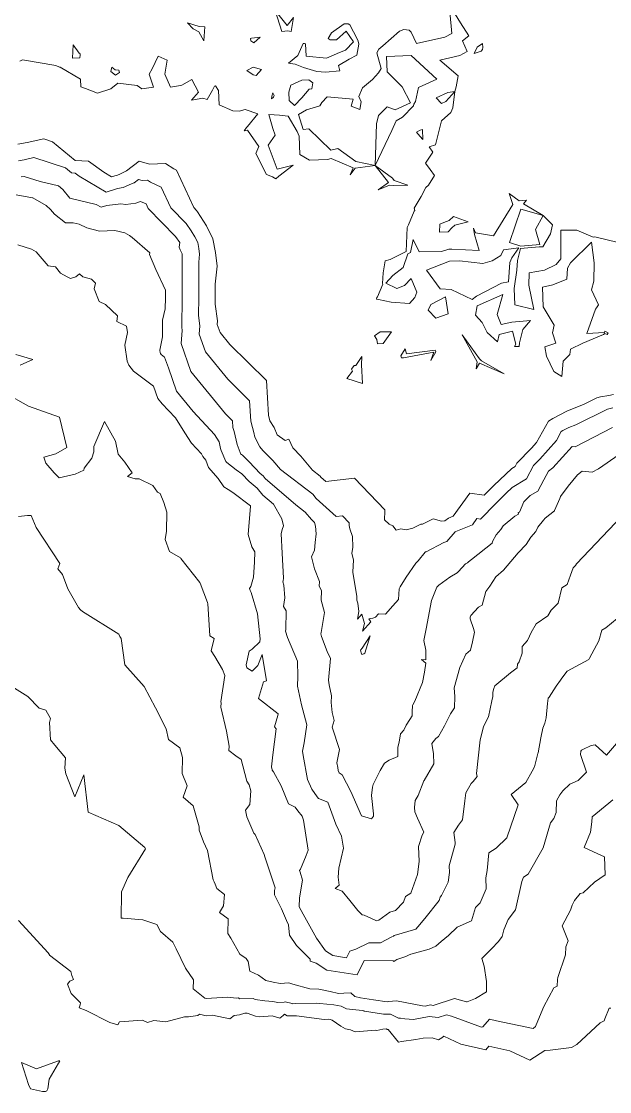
# Model space of a CAD drawing. Header units: inches. Extents: x 1412000 to 1412328, y 4931096 to 4931684.
# Drawn here: x 1412094 to 1412176, y 4931453 to 4931602.3 of the extents above; entities that cross this region are included whole.
import ezdxf

# ---------------------------------------------------------------- set-up
doc = ezdxf.new("R2010")
doc.units = ezdxf.units.IN
doc.header["$MEASUREMENT"] = 0

# ---------------------------------------------------------------- blocks, each defined once
blk = doc.blocks.new('CONTOURS')
at = {"color": 242, "lineweight": 0, "true_color": 0xcd2027}
for points in [[(1412177.21, 4931571.49), (1412173.94, 4931572.28), (1412173.7, 4931572.2), (1412171.41, 4931573.19), (1412169.18, 4931573.22), (1412169.17, 4931569.19), (1412168.55, 4931568.42), (1412166.93, 4931567.62), (1412164.77, 4931567.23), (1412164.72, 4931565.51), (1412165.41, 4931562.15), (1412162.77, 4931562.77), (1412162.7, 4931565.08), (1412163.05, 4931567.64), (1412163.16, 4931568.97), (1412163.57, 4931570.63), (1412166.17, 4931570.86), (1412166.67, 4931570.86), (1412167.75, 4931572.67), (1412168.01, 4931573.96), (1412166.71, 4931575.26), (1412163.99, 4931576.89), (1412164.42, 4931577.4), (1412163.4, 4931577.29), (1412161.99, 4931578.32), (1412162.52, 4931576.78), (1412159.8, 4931572.43), (1412157.28, 4931572.84), (1412157, 4931573.47), (1412157.17, 4931572.6), (1412157.79, 4931570.37), (1412154, 4931570.57), (1412153.55, 4931570.55), (1412152.57, 4931570.24), (1412149.43, 4931570.16), (1412148.61, 4931571.89), (1412148.24, 4931570.1), (1412147.83, 4931569.88), (1412147.22, 4931567.99), (1412145.74, 4931566.87), (1412144.77, 4931565.79), (1412146.3, 4931565.08), (1412147.4, 4931565.47), (1412148.34, 4931566.45), (1412149.12, 4931564.56), (1412148.85, 4931563.81), (1412148.08, 4931562.97), (1412145.54, 4931563.17), (1412143.75, 4931563.53), (1412143.48, 4931563.59), (1412143.52, 4931563.82), (1412143.6, 4931563.9), (1412144.37, 4931565.66), (1412144.32, 4931565.75), (1412144.43, 4931567.25), (1412144.68, 4931568.93), (1412145.39, 4931569.09), (1412147.64, 4931570.2), (1412147.78, 4931573.56), (1412147.89, 4931573.83), (1412147.95, 4931573.93), (1412148.75, 4931575.86), (1412148.81, 4931575.94), (1412148.75, 4931576.29), (1412149.72, 4931577.89), (1412150.35, 4931579.14), (1412150.72, 4931579.5), (1412151.57, 4931580.81), (1412150.95, 4931581.68), (1412150.33, 4931582.57), (1412151.35, 4931584.1), (1412150.82, 4931584.81), (1412151.73, 4931585.11), (1412152.55, 4931588.46), (1412153.83, 4931589.63), (1412154.12, 4931590.27), (1412154.42, 4931592.53), (1412154.61, 4931593.22), (1412154.89, 4931594.74), (1412152.31, 4931596.91), (1412155.09, 4931597.56), (1412156.14, 4931598.14), (1412155.49, 4931599.64), (1412156.36, 4931600.34), (1412155.22, 4931602.11), (1412154.06, 4931603.96)], [(1412153.72, 4931603.67), (1412153.99, 4931600.65), (1412153.02, 4931600.15), (1412149.06, 4931599.24), (1412148.31, 4931600.84), (1412148.04, 4931601.13), (1412147.29, 4931601.21), (1412146.71, 4931600.96), (1412144.37, 4931598.92), (1412143.8, 4931598.47), (1412143.52, 4931597.94), (1412144.14, 4931595.75), (1412143.75, 4931595.14), (1412142.93, 4931594.21), (1412141.51, 4931593.07), (1412141, 4931591.84), (1412141.35, 4931591.09), (1412141.17, 4931590.05), (1412139.95, 4931590.49), (1412140.21, 4931591.47), (1412136.59, 4931591.79), (1412135.84, 4931591.02), (1412135.59, 4931590.56), (1412133.73, 4931589.97), (1412132.62, 4931589.33), (1412133.24, 4931587.26), (1412134.03, 4931587.32), (1412137.1, 4931584.37), (1412138.08, 4931584.59), (1412140.59, 4931582.77), (1412143.28, 4931582.23), (1412140.52, 4931581.86), (1412139.82, 4931580.93), (1412140.23, 4931581.92), (1412137.15, 4931583.21), (1412136.63, 4931583.05), (1412134.15, 4931582.97), (1412132.8, 4931583.74), (1412132.68, 4931586.34), (1412132.4, 4931586.96), (1412131.16, 4931589.09), (1412129.95, 4931589.25), (1412128.48, 4931589.33), (1412129.03, 4931587.37), (1412129.35, 4931586.47), (1412128.38, 4931585.05), (1412129.64, 4931581.7), (1412131.85, 4931582.29), (1412129.88, 4931580.75), (1412129.45, 4931580.37), (1412128.96, 4931580.65), (1412128.15, 4931580.96), (1412126.64, 4931583.89), (1412127.06, 4931584.86), (1412125.47, 4931587.15), (1412125.01, 4931587.05), (1412125.35, 4931587.53), (1412125.48, 4931587.65), (1412126.91, 4931589.42), (1412125.15, 4931590.02), (1412124.31, 4931589.82), (1412123.44, 4931589.86), (1412121.53, 4931590.7), (1412121.46, 4931592.7), (1412121.03, 4931593.36), (1412120.87, 4931593.29), (1412120.59, 4931592.75), (1412119.88, 4931591.44), (1412119.25, 4931591.62), (1412117.66, 4931591.36), (1412118.65, 4931592.48), (1412117.73, 4931594.21), (1412116.31, 4931593.43), (1412115.86, 4931593.35), (1412114.75, 4931593.14), (1412113.95, 4931594.96), (1412114.27, 4931596.92), (1412113.05, 4931597.48), (1412112.18, 4931595.73), (1412111.79, 4931594.97), (1412112.38, 4931593.15), (1412110.75, 4931592.9), (1412110.12, 4931593.4), (1412107.4, 4931593.7), (1412106.44, 4931592.92), (1412104.57, 4931592.31), (1412102.89, 4931592.96), (1412102.24, 4931593.19), (1412102.19, 4931594.25), (1412099.38, 4931595.94), (1412099.27, 4931595.95), (1412098.77, 4931596.18), (1412094.13, 4931596.95), (1412093.74, 4931596.79)], [(1412176.55, 4931550.26), (1412175.89, 4931550.12), (1412174.72, 4931549.94), (1412174.22, 4931549.79), (1412172.44, 4931548.92), (1412170.01, 4931547.95), (1412168.06, 4931546.92), (1412167.48, 4931546.56), (1412165.81, 4931543.58), (1412165.1, 4931542.78), (1412163.07, 4931540.7), (1412162.83, 4931540.24), (1412162.34, 4931539.94), (1412159.85, 4931537.57), (1412159.3, 4931537.02), (1412158.51, 4931536.21), (1412156.49, 4931536.51), (1412154.16, 4931533.27), (1412153.52, 4931533.01), (1412153.02, 4931532.63), (1412152.54, 4931532.61), (1412151.4, 4931532.91), (1412149.9, 4931532.17), (1412149.68, 4931532.15), (1412148.55, 4931531.61), (1412147.62, 4931531.38), (1412146.86, 4931531.5), (1412146.24, 4931531.33), (1412145.74, 4931531.93), (1412145.25, 4931532.18), (1412144.62, 4931532.76), (1412144.66, 4931533.97), (1412144.65, 4931534.16), (1412140.42, 4931538.58), (1412136.4, 4931538.13), (1412135.73, 4931538.73), (1412135.61, 4931538.88), (1412134.54, 4931539.7), (1412132.91, 4931541.66), (1412131.81, 4931542.81), (1412131.25, 4931544.02), (1412130.74, 4931543.84), (1412129.62, 4931544.62), (1412129.19, 4931545.65), (1412128.62, 4931546.61), (1412128.42, 4931547.39), (1412128.13, 4931552.2), (1412123.03, 4931557.25), (1412121.66, 4931558.93), (1412121.28, 4931560.03), (1412121.32, 4931560.54), (1412120.99, 4931562.88), (1412121, 4931563.82), (1412121, 4931565.67), (1412121.27, 4931568.18), (1412121.01, 4931570.08), (1412120.66, 4931571.98), (1412119.79, 4931573.82), (1412118.51, 4931575.77), (1412118.39, 4931575.96), (1412118, 4931576.36), (1412115.6, 4931581.59), (1412115.21, 4931581.76), (1412114.07, 4931582.48), (1412111.84, 4931582.43), (1412110.37, 4931582.85), (1412108.6, 4931581.49), (1412107.57, 4931580.97), (1412107.22, 4931580.82), (1412106.99, 4931580.78), (1412106.54, 4931580.64), (1412105.43, 4931581.29), (1412103.31, 4931582.84), (1412101.45, 4931582.9), (1412098.31, 4931585.53), (1412097.08, 4931585.94), (1412094.75, 4931585.44), (1412093.44, 4931585.18)], [(1412176.43, 4931548.42), (1412175.7, 4931548.2), (1412171.28, 4931546.04), (1412170.29, 4931545.65), (1412169.49, 4931545.22), (1412169.25, 4931545.08), (1412168.57, 4931543.86), (1412166.26, 4931541.25), (1412165.39, 4931540.35), (1412164.4, 4931538.52), (1412162.42, 4931537.3), (1412161.57, 4931536.49), (1412160.11, 4931535.04), (1412158, 4931532.87), (1412157.47, 4931532.95), (1412156.86, 4931532.1), (1412154.53, 4931531.14), (1412154.46, 4931531.08), (1412153.28, 4931529.75), (1412152.88, 4931529.6), (1412150.4, 4931528.33), (1412150.35, 4931528.33), (1412150.33, 4931528.3), (1412150.29, 4931528.26), (1412149.28, 4931527.06), (1412148.96, 4931526.71), (1412147.61, 4931524.76), (1412146.8, 4931523.44), (1412146.64, 4931523.14), (1412146.54, 4931521.68), (1412145.74, 4931520.77), (1412144.76, 4931519.62), (1412143.78, 4931519.64), (1412143.36, 4931519.18), (1412142.99, 4931519.05), (1412142.41, 4931518.98), (1412142.7, 4931518.52), (1412141.52, 4931517.23), (1412141.79, 4931518.29), (1412141.44, 4931519.62), (1412140.84, 4931518.9), (1412141, 4931520), (1412140.86, 4931521.14), (1412140.74, 4931521.55), (1412140.74, 4931522.09), (1412140.18, 4931525.47), (1412140.26, 4931527.2), (1412140.03, 4931528.1), (1412140.16, 4931528.95), (1412140.14, 4931530.44), (1412139.77, 4931531.5), (1412139.68, 4931531.98), (1412139.65, 4931532.38), (1412138.73, 4931533.35), (1412137.84, 4931533.25), (1412135.07, 4931535.77), (1412134.58, 4931536.37), (1412130.09, 4931539.8), (1412129.04, 4931541.07), (1412127.63, 4931542.45), (1412127.21, 4931542.98), (1412126.56, 4931544.24), (1412126.47, 4931544.49), (1412126.4, 4931544.78), (1412125.94, 4931546.53), (1412125.77, 4931549.39), (1412122.73, 4931552.4), (1412119.63, 4931556.2), (1412118.77, 4931558.7), (1412118.85, 4931559.86), (1412118.65, 4931561.27), (1412118.68, 4931563.8), (1412118.69, 4931568.74), (1412118.8, 4931569.83), (1412118.69, 4931570.65), (1412118.54, 4931571.47), (1412118.16, 4931572.27), (1412117.61, 4931573.12), (1412116.92, 4931574.14), (1412114.81, 4931576.3), (1412113.47, 4931579.22), (1412111.94, 4931579.92), (1412111.55, 4931580.16), (1412110.79, 4931580.15), (1412110.29, 4931580.29), (1412109.68, 4931579.82), (1412109.32, 4931579.65), (1412108.14, 4931579.14), (1412107.35, 4931579.01), (1412105.8, 4931578.52), (1412102.01, 4931580.75), (1412101.44, 4931581.16), (1412100.94, 4931581.18), (1412100.11, 4931581.88), (1412095.7, 4931583.33), (1412094.33, 4931583.03), (1412093.56, 4931582.88)], [(1412176.42, 4931545.67), (1412171.21, 4931542.97), (1412170.75, 4931543.01), (1412168.06, 4931540.03), (1412167.47, 4931539.58), (1412166.82, 4931538.35), (1412165.97, 4931536.79), (1412164.93, 4931536.15), (1412164.03, 4931535.3), (1412163.45, 4931533.86), (1412163.25, 4931533.79), (1412163.28, 4931533.57), (1412162.78, 4931533.31), (1412161.17, 4931531.93), (1412160.83, 4931531.41), (1412160.17, 4931530.68), (1412159.66, 4931529.74), (1412159.6, 4931529.53), (1412156.74, 4931527.25), (1412156.31, 4931526.92), (1412156.16, 4931526.76), (1412155.89, 4931526.64), (1412154.9, 4931525.57), (1412154.72, 4931525.37), (1412153.72, 4931524.77), (1412152.18, 4931523.68), (1412151.89, 4931523.38), (1412151.16, 4931521.51), (1412150.39, 4931517.56), (1412150.31, 4931517.11), (1412150.08, 4931515.92), (1412150.38, 4931514.59), (1412150.37, 4931513.22), (1412149.76, 4931513.28), (1412150.37, 4931512.77), (1412150.17, 4931511.53), (1412149.91, 4931510.07), (1412148.82, 4931507.46), (1412148.53, 4931506.94), (1412148.5, 4931506.86), (1412148.47, 4931506), (1412148.44, 4931505.41), (1412148.15, 4931504.89), (1412147.6, 4931504.13), (1412147.31, 4931503.44), (1412146.84, 4931502.92), (1412146.64, 4931501.76), (1412146.47, 4931501.03), (1412146.44, 4931499.73), (1412145.27, 4931499.22), (1412144.59, 4931498.81), (1412144.01, 4931497.8), (1412143.02, 4931495.83), (1412142.92, 4931495.47), (1412142.77, 4931494.29), (1412143.08, 4931491.75), (1412143.07, 4931491.42), (1412142.78, 4931491.07), (1412141.39, 4931491.47), (1412139.91, 4931494.88), (1412138.71, 4931497.21), (1412138.29, 4931497.48), (1412138.15, 4931497.81), (1412138.08, 4931498.2), (1412137.97, 4931498.86), (1412138.31, 4931500.73), (1412137.32, 4931503.86), (1412137.56, 4931504.77), (1412137.28, 4931505.87), (1412137.14, 4931507.3), (1412137.2, 4931508.2), (1412136.87, 4931509.73), (1412136.79, 4931510.39), (1412137.05, 4931513.42), (1412136.6, 4931514.42), (1412135.79, 4931516.51), (1412135.71, 4931516.86), (1412135.76, 4931517.07), (1412136.23, 4931519.83), (1412135.77, 4931521.57), (1412135.79, 4931522.91), (1412135.49, 4931523.52), (1412135.52, 4931524.17), (1412134.85, 4931525.93), (1412134.41, 4931527.6), (1412134.84, 4931528.52), (1412134.95, 4931529.62), (1412135.06, 4931530.82), (1412134.99, 4931531.91), (1412134.83, 4931532.42), (1412134.41, 4931532.8), (1412133.54, 4931533.86), (1412132.23, 4931534.86), (1412127.95, 4931538.54), (1412127.67, 4931538.9), (1412127.26, 4931539.23), (1412125.71, 4931540.85), (1412124.77, 4931541.78), (1412124.52, 4931542), (1412124.46, 4931542.15), (1412124.04, 4931543.28), (1412123.61, 4931545.11), (1412123.46, 4931545.67), (1412123.4, 4931546.59), (1412122.42, 4931547.56), (1412117.6, 4931553.47), (1412116.25, 4931557.37), (1412116.38, 4931559.18), (1412116.32, 4931559.66), (1412116.36, 4931563.77), (1412116.36, 4931569.9), (1412116.11, 4931570.45), (1412115.94, 4931570.84), (1412116.03, 4931571.46), (1412115.45, 4931572.32), (1412111.62, 4931576.24), (1412111.34, 4931576.86), (1412110.57, 4931577.21), (1412109.93, 4931576.99), (1412108.53, 4931576.79), (1412107.8, 4931576.89), (1412105.86, 4931576.65), (1412105.06, 4931576.4), (1412104.4, 4931576.78), (1412100.73, 4931577.67), (1412099.75, 4931578.87), (1412099.12, 4931579.39), (1412096.59, 4931579.97), (1412094.32, 4931580.71), (1412093.9, 4931580.62)], [(1412130.3, 4931600.92), (1412131.12, 4931601), (1412131.6, 4931600.93), (1412131.92, 4931602.86), (1412131.04, 4931601.77), (1412129.34, 4931603.87), (1412130.3, 4931600.92)], [(1412117.11, 4931602.15), (1412117.9, 4931601.29), (1412118.71, 4931600.89), (1412119.39, 4931599.64), (1412119.52, 4931601.56), (1412118.76, 4931601.64), (1412117.11, 4931602.15)], [(1412135.18, 4931595.34), (1412136.37, 4931595.26), (1412138.37, 4931595.42), (1412138.18, 4931596.17), (1412139.65, 4931597.06), (1412140.72, 4931597.6), (1412141.03, 4931599.16), (1412140.93, 4931599.58), (1412140.8, 4931599.88), (1412139.77, 4931601.86), (1412139.51, 4931602), (1412138.97, 4931601.98), (1412137.22, 4931600.72), (1412136.72, 4931599.94), (1412137.02, 4931599.76), (1412137.92, 4931599.75), (1412139.24, 4931600.95), (1412140.28, 4931599.46), (1412139.18, 4931598.33), (1412138.33, 4931597.97), (1412136.49, 4931597.22), (1412133.67, 4931597.48), (1412133.56, 4931599.19), (1412133.44, 4931599.23), (1412133.27, 4931599.24), (1412132.49, 4931597.59), (1412131.19, 4931596.49), (1412132.13, 4931596.35), (1412133.31, 4931595.92), (1412135.18, 4931595.34)], [(1412127.27, 4931600.13), (1412126.03, 4931599.98), (1412125.92, 4931599.93), (1412125.97, 4931599.63), (1412126.37, 4931599.33), (1412127.27, 4931600.13)], [(1412101.1, 4931597.21), (1412102.1, 4931597.23), (1412102.13, 4931597.6), (1412102.14, 4931597.81), (1412101.99, 4931597.9), (1412101.16, 4931599.05), (1412101.1, 4931597.21)], [(1412158.26, 4931599.26), (1412157.5, 4931598.76), (1412157.12, 4931597.85), (1412158.09, 4931598.16), (1412158.28, 4931598.41), (1412158.31, 4931598.67), (1412158.26, 4931599.26)], [(1412148.32, 4931597.57), (1412151.9, 4931594.25), (1412149.35, 4931593.1), (1412148.9, 4931591.15), (1412148.67, 4931590.78), (1412148.62, 4931590.54), (1412147.13, 4931588.97), (1412146.22, 4931588.44), (1412145.61, 4931587.09), (1412143.28, 4931582.23), (1412143.46, 4931588.04), (1412143.76, 4931589.18), (1412144.99, 4931590.43), (1412146.08, 4931590.01), (1412148.23, 4931590.95), (1412147.05, 4931593.2), (1412144.96, 4931595.28), (1412144.88, 4931597.44), (1412148.32, 4931597.57)], [(1412106.45, 4931595.33), (1412107.1, 4931594.84), (1412107.62, 4931595.21), (1412107.54, 4931595.54), (1412107.05, 4931595.57), (1412106.55, 4931595.94), (1412106.45, 4931595.33)], [(1412126.69, 4931594.8), (1412127.42, 4931595.64), (1412126.3, 4931595.96), (1412125.38, 4931595.5), (1412126.26, 4931594.89), (1412126.69, 4931594.8)], [(1412131.28, 4931591.3), (1412132.04, 4931590.6), (1412133.05, 4931591.68), (1412134.08, 4931592.88), (1412134.44, 4931592.9), (1412134.61, 4931593.77), (1412134.06, 4931594.17), (1412133.07, 4931594.15), (1412131.55, 4931593.45), (1412131.25, 4931592.46), (1412131.28, 4931591.3)], [(1412128.82, 4931591.54), (1412129.1, 4931591.75), (1412129.23, 4931591.99), (1412129, 4931592.38), (1412128.87, 4931591.92), (1412128.82, 4931591.54)], [(1412153.44, 4931592.4), (1412154.42, 4931592.53), (1412153.16, 4931591.15), (1412152.54, 4931590.86), (1412151.81, 4931591.67), (1412153.44, 4931592.4)], [(1412149.96, 4931585.83), (1412149.26, 4931586.64), (1412149.05, 4931586.88), (1412149.55, 4931587.17), (1412149.92, 4931587.25), (1412149.96, 4931585.83)], [(1412145.83, 4931579.42), (1412145.3, 4931579.48), (1412143.7, 4931578.81), (1412145.14, 4931579.86), (1412143.28, 4931582.23), (1412145.73, 4931580.47), (1412145.96, 4931580.15), (1412147.83, 4931579.47), (1412145.83, 4931579.42)], [(1412180.66, 4931544.21), (1412175.07, 4931540.29), (1412174.45, 4931539.89), (1412173.58, 4931539.44), (1412172.15, 4931539.55), (1412171.52, 4931539.06), (1412170.23, 4931537.48), (1412169.13, 4931536.01), (1412169.03, 4931535.76), (1412168.32, 4931534.06), (1412168.32, 4931534.05), (1412167, 4931533.01), (1412166.76, 4931532.72), (1412166, 4931531.73), (1412165.69, 4931531.17), (1412164.99, 4931530.34), (1412164.38, 4931529.32), (1412163.24, 4931528.18), (1412161.19, 4931525.73), (1412160.11, 4931524.83), (1412159.28, 4931523.54), (1412158.73, 4931522.78), (1412158.22, 4931520.88), (1412157.73, 4931520.58), (1412156.63, 4931519.42), (1412156.56, 4931519.19), (1412156.54, 4931519.07), (1412156.56, 4931518.96), (1412157, 4931517.63), (1412157.17, 4931517.08), (1412156.89, 4931515.76), (1412156.59, 4931514.57), (1412155.92, 4931514.01), (1412155.09, 4931512.18), (1412154.33, 4931509.35), (1412154.41, 4931508.13), (1412154.37, 4931506.56), (1412153.78, 4931505.72), (1412152.98, 4931504.05), (1412152.14, 4931502.56), (1412151.74, 4931502.26), (1412151.19, 4931501.55), (1412151.42, 4931500.13), (1412151.47, 4931498.71), (1412150.12, 4931496.41), (1412150.11, 4931496.39), (1412150.09, 4931496.34), (1412149.29, 4931494.31), (1412148.86, 4931493.61), (1412148.78, 4931492.64), (1412148.85, 4931492.01), (1412149.22, 4931491.12), (1412150.09, 4931489.19), (1412149.86, 4931488.78), (1412149.34, 4931487.18), (1412149.41, 4931485.09), (1412149.19, 4931483.27), (1412148.29, 4931480.69), (1412147.51, 4931480.19), (1412147.27, 4931479.41), (1412146.13, 4931478.27), (1412145.33, 4931478.02), (1412143.82, 4931476.93), (1412143.5, 4931476.8), (1412143.31, 4931476.92), (1412141.78, 4931477.61), (1412141.46, 4931477.64), (1412140.87, 4931478.28), (1412139.75, 4931479.65), (1412138.7, 4931480.94), (1412137.7, 4931481.33), (1412138.27, 4931481.8), (1412138.12, 4931482.91), (1412138.22, 4931484.15), (1412138.9, 4931486.96), (1412138.62, 4931488.65), (1412137.82, 4931490.31), (1412136.71, 4931493.36), (1412135.38, 4931493.88), (1412135.19, 4931494.12), (1412134.44, 4931495.19), (1412133.86, 4931496.56), (1412133.27, 4931499.89), (1412133.16, 4931500.51), (1412133.4, 4931501.67), (1412133.77, 4931504.15), (1412133.03, 4931506.94), (1412132.46, 4931509.57), (1412132.52, 4931510.93), (1412132.48, 4931513.05), (1412131.09, 4931516.37), (1412130.81, 4931517.23), (1412130.84, 4931517.46), (1412130.88, 4931520.06), (1412130.52, 4931520.68), (1412130.71, 4931521.89), (1412130.56, 4931523.65), (1412130.43, 4931524.14), (1412130.47, 4931524.28), (1412130.49, 4931524.65), (1412130.34, 4931528.12), (1412130.17, 4931530.81), (1412130.34, 4931531.45), (1412130.52, 4931531.96), (1412130.3, 4931532.9), (1412129.1, 4931534.96), (1412127.64, 4931536.22), (1412126.85, 4931537.21), (1412125.71, 4931538.14), (1412124.71, 4931539.18), (1412123.9, 4931539.74), (1412122.59, 4931540.8), (1412122.48, 4931540.92), (1412121.83, 4931542.44), (1412121.74, 4931542.75), (1412121.52, 4931543.67), (1412120.9, 4931544.68), (1412117.89, 4931547.9), (1412115.57, 4931550.74), (1412114.45, 4931553.98), (1412113.93, 4931555.49), (1412113.46, 4931555.84), (1412113.35, 4931555.98), (1412113.31, 4931556.08), (1412113.26, 4931556.45), (1412113.63, 4931558.32), (1412113.64, 4931560.63), (1412114.02, 4931562.24), (1412114.03, 4931563.75), (1412114.03, 4931564.82), (1412112.69, 4931567.73), (1412111.81, 4931569.79), (1412111.85, 4931570.05), (1412109.4, 4931572.17), (1412109.04, 4931572.44), (1412108.39, 4931572.83), (1412106.99, 4931573.15), (1412104.86, 4931573.06), (1412103.09, 4931573.54), (1412102, 4931574.05), (1412101.17, 4931574.2), (1412100.12, 4931574.2), (1412098.56, 4931575.42), (1412098.03, 4931576.09), (1412097.41, 4931576.64), (1412095.53, 4931577.71), (1412095.51, 4931577.72), (1412095.49, 4931577.72), (1412093.22, 4931578.11)], [(1412166.71, 4931575.26), (1412165.68, 4931573.3), (1412166.27, 4931571.19), (1412163.59, 4931570.95), (1412162.03, 4931571.46), (1412163.62, 4931576.11), (1412166.71, 4931575.26)], [(1412177.7, 4931533.3), (1412171.39, 4931526.64), (1412171.23, 4931526.38), (1412170.92, 4931526.1), (1412170.53, 4931525.07), (1412170.06, 4931523.75), (1412169.35, 4931523.28), (1412168.81, 4931521.16), (1412167.84, 4931520.16), (1412167.38, 4931519.36), (1412165.74, 4931518.28), (1412165.05, 4931517.04), (1412164.82, 4931516.53), (1412164.53, 4931515.92), (1412163.81, 4931515.1), (1412163.81, 4931514.15), (1412163.4, 4931512.98), (1412163.16, 4931512.65), (1412163.1, 4931512.13), (1412162.17, 4931511.43), (1412159.99, 4931509.59), (1412159.83, 4931509.24), (1412159.69, 4931508.71), (1412159.72, 4931508.12), (1412159.59, 4931507.54), (1412159.12, 4931505.3), (1412158.4, 4931503.93), (1412158.21, 4931503.16), (1412157.95, 4931502.08), (1412157.42, 4931497.39), (1412157.53, 4931496.97), (1412156.96, 4931496.24), (1412156.68, 4931495.99), (1412155.95, 4931494.69), (1412155.81, 4931493.54), (1412155.47, 4931490.91), (1412154.9, 4931490.18), (1412154.29, 4931489.14), (1412154.44, 4931487.75), (1412154.45, 4931487.51), (1412153.61, 4931484.5), (1412153.67, 4931483.58), (1412153.48, 4931482.19), (1412152.55, 4931480.37), (1412152.36, 4931480.13), (1412152.22, 4931479.64), (1412150.22, 4931477.14), (1412149.25, 4931475.97), (1412148.96, 4931475.67), (1412145.95, 4931474.75), (1412145.85, 4931474.67), (1412145.64, 4931474.58), (1412144.02, 4931473.76), (1412142.39, 4931473.75), (1412140.58, 4931472.84), (1412139.75, 4931472.57), (1412139.3, 4931471.66), (1412137.39, 4931471.97), (1412136.37, 4931472.63), (1412135.11, 4931474.41), (1412133.24, 4931477.73), (1412132.7, 4931478.79), (1412132.73, 4931480.04), (1412133.16, 4931482.5), (1412132.84, 4931483.61), (1412132.76, 4931483.84), (1412132.87, 4931484.04), (1412133.65, 4931485.92), (1412133.94, 4931486.66), (1412133.28, 4931490.85), (1412133.11, 4931491.41), (1412132.51, 4931492.16), (1412132.15, 4931492.67), (1412131.19, 4931493.15), (1412130.18, 4931495.67), (1412129.1, 4931497.59), (1412128.94, 4931497.83), (1412128.92, 4931497.9), (1412128.82, 4931498.31), (1412129, 4931500), (1412129.47, 4931503.59), (1412129.26, 4931503.91), (1412129.74, 4931505.46), (1412129.76, 4931505.71), (1412127.03, 4931507.82), (1412127.7, 4931510.16), (1412128.16, 4931510.33), (1412127.54, 4931513.98), (1412126.93, 4931512.47), (1412126.14, 4931511.67), (1412125.38, 4931512.14), (1412125.29, 4931512.52), (1412125.72, 4931514.47), (1412126.13, 4931514.71), (1412127.22, 4931515.75), (1412127.26, 4931516.18), (1412126.89, 4931519.64), (1412126.01, 4931522.64), (1412125.87, 4931522.9), (1412125.76, 4931523.21), (1412125.97, 4931523.48), (1412126.34, 4931524.76), (1412126.45, 4931526.89), (1412126.52, 4931528.3), (1412126.08, 4931529.01), (1412125.56, 4931530.71), (1412125.92, 4931534.7), (1412125.89, 4931534.72), (1412123.45, 4931536.61), (1412122.8, 4931537.01), (1412122.19, 4931537.39), (1412121.38, 4931538.56), (1412120.07, 4931540.09), (1412119.68, 4931541.08), (1412119.28, 4931541.61), (1412119.07, 4931541.97), (1412117.7, 4931543.46), (1412116.73, 4931544.94), (1412115.43, 4931547.01), (1412114.48, 4931548.03), (1412113.58, 4931548.95), (1412112.98, 4931549.7), (1412112.38, 4931551.42), (1412109.6, 4931553.52), (1412108.93, 4931554.37), (1412108.7, 4931554.93), (1412108.4, 4931557.14), (1412108.75, 4931558.92), (1412108.63, 4931559.8), (1412107.26, 4931560.44), (1412107.34, 4931561.25), (1412105.67, 4931562.81), (1412104.79, 4931563.26), (1412104.09, 4931565.03), (1412104.3, 4931565.8), (1412103.75, 4931566.34), (1412102.53, 4931566.67), (1412102.08, 4931567.11), (1412101.55, 4931566.67), (1412100.78, 4931566.47), (1412100.32, 4931566.68), (1412099.39, 4931567.19), (1412098.73, 4931568.08), (1412097.67, 4931568.2), (1412096, 4931570.17), (1412095.37, 4931570.55), (1412093.47, 4931571.15)], [(1412153.47, 4931572.96), (1412153.97, 4931573.51), (1412154.41, 4931573.9), (1412156.26, 4931574.34), (1412154.24, 4931575.12), (1412153.64, 4931574.54), (1412152.89, 4931574.28), (1412152.32, 4931574.03), (1412152.27, 4931572.93), (1412153.47, 4931572.96)], [(1412168.06, 4931565.58), (1412170.05, 4931566.35), (1412170.1, 4931567.91), (1412170.53, 4931568.65), (1412173.48, 4931571.53), (1412173.82, 4931568.63), (1412173.78, 4931566.09), (1412173.47, 4931564.86), (1412174.43, 4931562.76), (1412174.17, 4931562.38), (1412174.04, 4931562.17), (1412172.81, 4931558.77), (1412175.26, 4931558.91), (1412175.31, 4931559.09), (1412175.8, 4931558.88), (1412175.67, 4931558.64), (1412175.34, 4931558.76), (1412175.14, 4931558.64), (1412172.26, 4931557.45), (1412170.54, 4931556.59), (1412170.47, 4931555.87), (1412169.51, 4931554.91), (1412169.33, 4931552.78), (1412168.21, 4931553.48), (1412167.21, 4931555.62), (1412166.94, 4931556.93), (1412168.49, 4931557.42), (1412168.02, 4931558.88), (1412168.27, 4931559.96), (1412166.71, 4931562.49), (1412166.63, 4931565.24), (1412168.06, 4931565.58)], [(1412153.67, 4931568.88), (1412155.08, 4931568.9), (1412158.31, 4931568.57), (1412159.6, 4931568.93), (1412160.81, 4931569.67), (1412161.18, 4931570.45), (1412163.34, 4931570.74), (1412162.35, 4931569.35), (1412162.09, 4931568.68), (1412161.88, 4931565.97), (1412160.9, 4931565.81), (1412157.42, 4931564), (1412156.82, 4931563.51), (1412153.9, 4931564.91), (1412152.37, 4931564.99), (1412150.46, 4931567.61), (1412153.67, 4931568.88)], [(1412153.46, 4931561.51), (1412151.75, 4931560.93), (1412150.67, 4931562.02), (1412151.07, 4931562.84), (1412153.11, 4931563.91), (1412153.46, 4931561.51)], [(1412161.11, 4931564.21), (1412160.29, 4931561.42), (1412160.87, 4931560.05), (1412162.36, 4931560.36), (1412164.96, 4931560.58), (1412163.88, 4931559.36), (1412163.45, 4931557.48), (1412163.36, 4931556.96), (1412162.75, 4931556.98), (1412162.93, 4931557.28), (1412162.46, 4931559.1), (1412160.6, 4931558.62), (1412160.35, 4931557.63), (1412158.94, 4931558.92), (1412158.22, 4931560.32), (1412157.29, 4931561.34), (1412157.5, 4931562.66), (1412161.11, 4931564.21)], [(1412177.06, 4931518.99), (1412175.48, 4931517.69), (1412174.89, 4931517.39), (1412174.48, 4931515.88), (1412173.21, 4931513.48), (1412173.08, 4931513.3), (1412170.08, 4931511.64), (1412169.31, 4931510.68), (1412169.22, 4931510.53), (1412169.16, 4931510.42), (1412168.55, 4931509.57), (1412167.56, 4931508.01), (1412167.42, 4931507.87), (1412167.33, 4931507.14), (1412167.15, 4931505.13), (1412166.97, 4931504.38), (1412166.68, 4931503.71), (1412166.42, 4931502.37), (1412166.02, 4931500.27), (1412165.97, 4931500.17), (1412165.9, 4931499.79), (1412165.54, 4931498.29), (1412165.19, 4931497.69), (1412164.29, 4931496.14), (1412162.28, 4931494.44), (1412163.25, 4931493.01), (1412161.66, 4931488.39), (1412160.17, 4931486.97), (1412159.15, 4931486.32), (1412158.9, 4931483.82), (1412158.72, 4931482.82), (1412158.76, 4931481.26), (1412157.94, 4931479.33), (1412157.3, 4931478.67), (1412156.75, 4931476.81), (1412154.75, 4931475.94), (1412153.54, 4931474.76), (1412152.52, 4931473.91), (1412151.74, 4931473.3), (1412150.83, 4931472.88), (1412148.29, 4931472.17), (1412147.93, 4931472.03), (1412147.59, 4931471.85), (1412146.31, 4931471.41), (1412145.92, 4931471.12), (1412145.8, 4931471.23), (1412141.77, 4931471.27), (1412140.78, 4931469.27), (1412136.56, 4931469.94), (1412135.06, 4931470.91), (1412134.22, 4931471.2), (1412134.21, 4931471.47), (1412132.32, 4931473.38), (1412131.34, 4931474.8), (1412131.23, 4931476.25), (1412130.93, 4931476.87), (1412130.22, 4931478.51), (1412129.26, 4931480.46), (1412129.27, 4931481.04), (1412129.33, 4931481.42), (1412128.33, 4931484.49), (1412127.91, 4931485.74), (1412127.8, 4931486.08), (1412126.54, 4931488.88), (1412126.38, 4931489.05), (1412125.4, 4931491.32), (1412125.2, 4931492.24), (1412125.82, 4931493.03), (1412125.94, 4931494.98), (1412125.72, 4931495.79), (1412125.39, 4931496.29), (1412124.82, 4931498.46), (1412124.62, 4931499.32), (1412123.85, 4931499.83), (1412122.9, 4931500.58), (1412122.92, 4931501.21), (1412122.54, 4931503.27), (1412121.78, 4931506.62), (1412121.8, 4931507.24), (1412121.77, 4931507.36), (1412122.34, 4931511.07), (1412122, 4931511.87), (1412120.93, 4931513.69), (1412120.4, 4931514.48), (1412120.84, 4931516.21), (1412120.22, 4931516.61), (1412119.95, 4931521.12), (1412119.93, 4931521.18), (1412119.93, 4931521.22), (1412119.92, 4931521.25), (1412118.9, 4931523.94), (1412118.85, 4931524.01), (1412116.17, 4931527.36), (1412116.15, 4931527.47), (1412114.61, 4931528.37), (1412114.01, 4931530.01), (1412114.17, 4931531.18), (1412114.23, 4931533.86), (1412113.82, 4931535.18), (1412113.31, 4931536.47), (1412112.93, 4931536.65), (1412112.27, 4931537.55), (1412110.39, 4931538.48), (1412109.83, 4931538.49), (1412108.76, 4931538.84), (1412109.42, 4931539.35), (1412108.38, 4931540.82), (1412107.47, 4931541.96), (1412107.1, 4931543.76), (1412105.53, 4931546.49), (1412104.07, 4931543.02), (1412104.05, 4931542.25), (1412103.8, 4931541.38), (1412102.7, 4931539.98), (1412102.66, 4931539.69), (1412101.47, 4931539.13), (1412099.2, 4931538.64), (1412098.53, 4931539.34), (1412097.37, 4931540.68), (1412097.07, 4931541.52), (1412098.74, 4931541.97), (1412100.31, 4931542.87), (1412099.26, 4931547.11), (1412094.95, 4931548.63), (1412091.65, 4931550.49)], [(1412093.76, 4931554.35), (1412095.57, 4931555.16), (1412093.16, 4931555.86)], [(1412143.19, 4931558.47), (1412143.99, 4931559.03), (1412145.56, 4931559.01), (1412144.41, 4931557.39), (1412143.64, 4931557.35), (1412143.52, 4931557.95), (1412143.19, 4931558.47)], [(1412157.51, 4931554.84), (1412155.42, 4931558.59), (1412157.85, 4931555.25), (1412158.11, 4931554.96), (1412161.31, 4931553.16), (1412157.84, 4931554.64), (1412157.37, 4931553.85), (1412157.51, 4931554.84)], [(1412147.24, 4931555.37), (1412146.96, 4931555.39), (1412146.86, 4931555.64), (1412147.5, 4931556.62), (1412147.67, 4931555.93), (1412151.68, 4931556.47), (1412151.78, 4931556.2), (1412151.05, 4931554.99), (1412151.5, 4931556.18), (1412147.24, 4931555.37)], [(1412139.33, 4931552.52), (1412140.12, 4931553.51), (1412140, 4931553.8), (1412140.38, 4931554.31), (1412140.6, 4931554.32), (1412141.42, 4931555.57), (1412141.38, 4931554.42), (1412141.52, 4931551.8), (1412139.33, 4931552.52)], [(1412176.95, 4931501.58), (1412175.57, 4931499.92), (1412173.98, 4931501.37), (1412173.42, 4931501.3), (1412172.26, 4931500.74), (1412172.09, 4931500.65), (1412171.96, 4931500.5), (1412171.94, 4931500.01), (1412172.76, 4931497.55), (1412171.59, 4931496.41), (1412170.45, 4931495.87), (1412169.49, 4931494.94), (1412169.07, 4931494.39), (1412168.57, 4931493.57), (1412168.55, 4931491.92), (1412168.2, 4931491.11), (1412167.74, 4931490.5), (1412166.73, 4931487), (1412164.62, 4931483.32), (1412163.99, 4931482.91), (1412163.77, 4931482.29), (1412162.86, 4931478.33), (1412161.86, 4931477.01), (1412161.26, 4931475.56), (1412161.03, 4931474.65), (1412160.5, 4931473.93), (1412159.52, 4931472.93), (1412158.19, 4931471.55), (1412158.52, 4931470.48), (1412158.82, 4931468.37), (1412158.83, 4931466.93), (1412157.31, 4931465.99), (1412156.14, 4931465.49), (1412156.05, 4931465.53), (1412154.38, 4931465.97), (1412151.4, 4931465.02), (1412151.01, 4931465.08), (1412150.29, 4931464.93), (1412149.9, 4931464.96), (1412146.28, 4931465.64), (1412145.15, 4931465.55), (1412144.96, 4931465.5), (1412143.05, 4931465.81), (1412141.27, 4931466.08), (1412140.47, 4931466.24), (1412139.88, 4931466.77), (1412138.94, 4931466.73), (1412138.16, 4931466.67), (1412137, 4931466.95), (1412135.46, 4931467.3), (1412134.2, 4931467.32), (1412131.8, 4931467.98), (1412131.25, 4931468.16), (1412130.06, 4931468.09), (1412129.09, 4931468.25), (1412128.03, 4931468.5), (1412127.02, 4931469.23), (1412125.81, 4931469.81), (1412125.59, 4931471.15), (1412125.31, 4931471.57), (1412124.41, 4931472.17), (1412123.15, 4931474.4), (1412122.75, 4931475.04), (1412122.78, 4931477.08), (1412121.6, 4931477.99), (1412122.15, 4931478.89), (1412122.29, 4931480.51), (1412121.22, 4931481.31), (1412120.98, 4931481.93), (1412120.85, 4931482.25), (1412120.69, 4931482.53), (1412119.89, 4931486.62), (1412119.35, 4931487.82), (1412118.76, 4931489.48), (1412118.75, 4931489.94), (1412117.92, 4931492.85), (1412116.51, 4931494.09), (1412117.09, 4931495.66), (1412116.37, 4931497.36), (1412116.42, 4931499.61), (1412116.03, 4931500.97), (1412114.48, 4931502.14), (1412114.15, 4931503.59), (1412112.67, 4931506.52), (1412111.06, 4931509.52), (1412108.36, 4931512.54), (1412107.86, 4931516.22), (1412107.67, 4931516.48), (1412107.54, 4931516.8), (1412102.49, 4931519.99), (1412102.22, 4931520.21), (1412101.91, 4931520.54), (1412100.43, 4931523.14), (1412099.68, 4931525.13), (1412099.02, 4931525.96), (1412099.32, 4931526.69), (1412096.01, 4931531.71), (1412095.32, 4931533.39), (1412094.79, 4931533.4), (1412093.57, 4931533.22)], [(1412176.45, 4931493.71), (1412175.89, 4931493.24), (1412173.54, 4931491.34), (1412173.53, 4931490.62), (1412173.31, 4931489.21), (1412172.43, 4931487.07), (1412174.35, 4931486.16), (1412175.26, 4931485.73), (1412175.36, 4931483.23), (1412173.88, 4931482.2), (1412172.31, 4931480.7), (1412171.87, 4931480.64), (1412171.09, 4931479.64), (1412170.78, 4931479.01), (1412170.54, 4931478.32), (1412169.36, 4931476.13), (1412170.21, 4931474.02), (1412169.89, 4931473.2), (1412169.84, 4931472.06), (1412168.79, 4931468.91), (1412168.72, 4931468.61), (1412168.68, 4931467.72), (1412168.22, 4931467.48), (1412166.83, 4931464.87), (1412166.43, 4931463.99), (1412165.66, 4931462.08), (1412165.33, 4931461.79), (1412160.2, 4931462.88), (1412159.23, 4931463.08), (1412158.32, 4931462.04), (1412158.13, 4931461.96), (1412153.93, 4931463.52), (1412153.26, 4931463.69), (1412152.06, 4931463.31), (1412150.85, 4931463.48), (1412148.62, 4931463.03), (1412147.45, 4931463.13), (1412146.81, 4931463.25), (1412146.56, 4931463.23), (1412145.42, 4931463.81), (1412144.44, 4931463.78), (1412141.82, 4931464.22), (1412141.76, 4931464.23), (1412141.71, 4931464.24), (1412141.5, 4931464.28), (1412139.32, 4931464.53), (1412139.01, 4931464.67), (1412138.56, 4931464.9), (1412137.53, 4931465.09), (1412135.57, 4931465.29), (1412135.11, 4931465.31), (1412132.18, 4931465.26), (1412131.74, 4931465.25), (1412131.7, 4931465.28), (1412130.73, 4931465.5), (1412130.6, 4931465.45), (1412129.74, 4931465.43), (1412129, 4931465.54), (1412127.91, 4931465.66), (1412126.58, 4931465.85), (1412126.27, 4931465.96), (1412124.44, 4931465.95), (1412124.21, 4931466.05), (1412123.94, 4931466.01), (1412122.71, 4931466.15), (1412119.71, 4931465.99), (1412119.55, 4931466.02), (1412117.92, 4931467.31), (1412117.95, 4931468.59), (1412116.84, 4931470.23), (1412115.52, 4931472.91), (1412115.07, 4931473.85), (1412113.34, 4931475.33), (1412112.85, 4931476.29), (1412110.89, 4931476.96), (1412108.13, 4931477.18), (1412107.88, 4931477.19), (1412107.92, 4931480.71), (1412107.91, 4931480.84), (1412108.78, 4931482.84), (1412111.27, 4931486.85), (1412111.15, 4931487.05), (1412107.53, 4931490.12), (1412103.27, 4931492), (1412102.64, 4931497.19), (1412101.4, 4931494.14), (1412100.13, 4931497.35), (1412100.02, 4931498.14), (1412100.11, 4931499.56), (1412098.64, 4931501.31), (1412098.01, 4931502.06), (1412097.88, 4931504.49), (1412098, 4931505.06), (1412097.36, 4931506.22), (1412096.44, 4931506.48), (1412094.87, 4931508.12), (1412092.61, 4931509.53)], [(1412141.46, 4931514.87), (1412142.6, 4931516.57), (1412141.85, 4931514.15), (1412141.73, 4931514.06), (1412141.45, 4931513.96), (1412141.33, 4931514.23), (1412141.24, 4931514.57), (1412141.46, 4931514.87)], [(1412176.16, 4931464.63), (1412175.93, 4931464.65), (1412175.32, 4931463.12), (1412175.24, 4931462.86), (1412174.66, 4931462.56), (1412171.44, 4931459.55), (1412170.66, 4931459.14), (1412167.71, 4931458.79), (1412166.97, 4931458.7), (1412164.88, 4931457.38), (1412162.06, 4931458.67), (1412159.17, 4931459.31), (1412158.72, 4931458.81), (1412155.24, 4931459.59), (1412152.88, 4931460.72), (1412152.58, 4931460.5), (1412152.14, 4931460.23), (1412151.24, 4931460.48), (1412150.01, 4931460.42), (1412148.97, 4931460.24), (1412146.99, 4931459.96), (1412146.56, 4931459.9), (1412145.1, 4931461.63), (1412144.99, 4931461.67), (1412144.89, 4931461.74), (1412144.37, 4931461.72), (1412143.51, 4931461.53), (1412143.37, 4931461.55), (1412140.52, 4931461.31), (1412139.86, 4931461.62), (1412139.18, 4931461.74), (1412138.53, 4931462.13), (1412137.28, 4931462.95), (1412137.03, 4931463.05), (1412136.84, 4931463.08), (1412136.2, 4931463.03), (1412132.32, 4931463.56), (1412131.04, 4931463.55), (1412130.63, 4931463.79), (1412130.46, 4931463.61), (1412130.01, 4931463.22), (1412128.95, 4931463.56), (1412127.2, 4931463.43), (1412126.62, 4931463.51), (1412125.45, 4931463.95), (1412125.12, 4931463.94), (1412124.38, 4931463.7), (1412123.65, 4931463.6), (1412123.04, 4931463.16), (1412120.63, 4931463.67), (1412119.74, 4931463.58), (1412118.8, 4931463.81), (1412118.56, 4931463.62), (1412117.28, 4931463.41), (1412116.71, 4931463.41), (1412114.12, 4931462.73), (1412112.42, 4931462.89), (1412111.55, 4931462.64), (1412110.84, 4931462.97), (1412107.62, 4931462.72), (1412107.4, 4931462.31), (1412106.3, 4931462.65), (1412102.99, 4931464.32), (1412101.99, 4931464.66), (1412102.14, 4931465.09), (1412102.19, 4931465.38), (1412100.89, 4931466.68), (1412100.39, 4931467.99), (1412100.72, 4931468.39), (1412101.21, 4931468.61), (1412100.97, 4931469.19), (1412100.86, 4931469.76), (1412097.89, 4931472.01), (1412097.87, 4931472.05), (1412097.67, 4931472.33), (1412093.54, 4931476.85)], [(1412097.82, 4931454.71), (1412097.66, 4931453.38), (1412097.51, 4931453.08), (1412097.33, 4931452.99), (1412096.92, 4931453), (1412095.24, 4931453.38), (1412094.94, 4931453.99), (1412093.96, 4931457.03), (1412096.08, 4931456.15), (1412099.01, 4931457.21), (1412099.12, 4931457.26), (1412099.3, 4931457.26), (1412099.23, 4931457.14), (1412099.25, 4931457.12), (1412099.15, 4931456.95), (1412097.82, 4931454.71)]]:
    blk.add_lwpolyline(points, dxfattribs=at)

msp = doc.modelspace()

# ---------------------------------------------------------------- block references
msp.add_blockref('CONTOURS', (0, 0))

doc.saveas('drawing.dxf')
